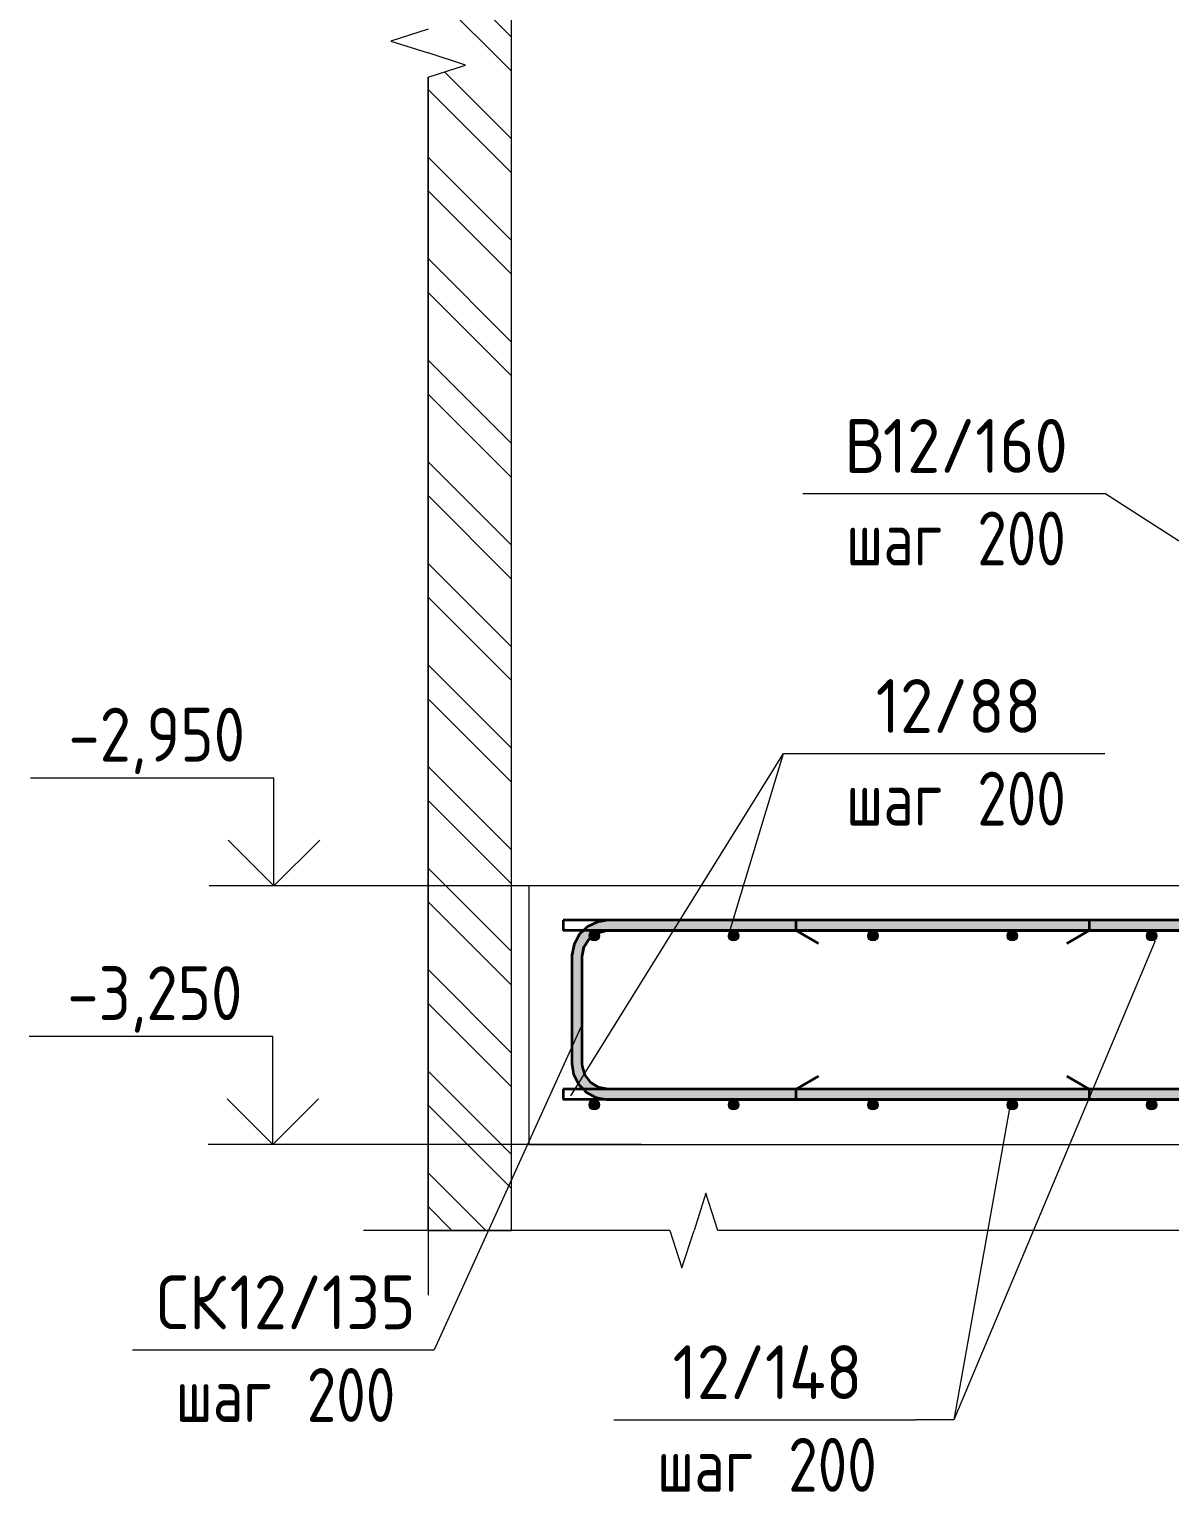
# Model space of a CAD drawing. Header units: millimetres. Extents: x 27196 to 80378, y -5588 to 34882.
# Drawn here: x 75581 to 76903, y -3653 to -1956 of the extents above; entities that cross this region are included whole.
import ezdxf

# ---------------------------------------------------------------- set-up
doc = ezdxf.new("R2010")
doc.units = ezdxf.units.MM
for name, color, linetype, lineweight in [('AA_Linii', 7, 'Continuous', 9), ('AA_Oformlenie', 7, 'Continuous', 9), ('AA_Vinoska', 7, 'Continuous', 9), ('AA_Visotnaya otmetka', 7, 'Continuous', 9), ('AF_Stena_Опалубка', 253, 'Continuous', 18), ('KR_Armatura', 7, 'Continuous', 20), ('KR_Armatura_Tonkie', 7, 'Continuous', 20), ('KR_Fundament', 7, 'Continuous', 18)]:
    doc.layers.add(name, color=color, linetype=linetype, lineweight=lineweight)
doc.styles.add('ISOCPEUR_10', font='isocpeur.ttf', dxfattribs={"width": 0.9, "height": 62.5})
doc.styles.add('ISOCPEUR_11', font='isocpeur.ttf', dxfattribs={"width": 0.8, "height": 62.5})
doc.styles.add('ISOCPEUR_12', font='isocpeur.ttf', dxfattribs={"width": 0.85, "height": 62.5})

# ---------------------------------------------------------------- blocks, each defined once
blk = doc.blocks.new('350_Стержень П торец СК-СГ _НесАрм_РабПлоск_ - 350_Стержень П торец СК-СГ _НесАрм_РабПлоск_-4078482-2-2 Армирование')
at = {"layer": 'KR_Armatura_Tonkie', "lineweight": 35}
for p, q in [((32607, -2990), (32115, -2990)), ((32115, -3002), (32607, -3002)), ((32115, -3002), (32141, -3017)), ((32673, -2990), (32619, -2990)), ((32619, -3002), (32673, -3002)), ((32673, -3002), (32682.5, -3003.7)), ((32685, -3004.8), (32691.5, -3008.7)), ((32693.4, -3010.1), (32699.3, -3017.7)), ((32700, -3019.5), (32702.3, -3027)), ((32703, -3032), (32703, -3156)), ((32703, -3156), (32701.3, -3165.5)), ((32115, -3186), (32141, -3171)), ((32700.2, -3168), (32696.3, -3174.5)), ((32619.7, -3186), (32115, -3186)), ((32673, -3186), (32649, -3186)), ((32685.5, -3183), (32678, -3185.3)), ((32694.9, -3176.4), (32687.3, -3182.3)), ((32115, -3198), (32673, -3198))]:
    blk.add_line(p, q, dxfattribs=at)
at = {"layer": 'KR_Armatura_Tonkie', "lineweight": 35, "flags": 128}
for points in [[(32677.4, -2990.6), (32674.5, -2990), (32673, -2990)], [(32689.7, -2993.9), (32687.1, -2992.5), (32685.6, -2992.2)], [(32700.1, -3000.3), (32698.4, -2998.6), (32696.4, -2997.5)], [(32708.1, -3009.3), (32707.3, -3007.8), (32705.3, -3005.7)]]:
    blk.add_lwpolyline(points, dxfattribs=at)
blk = doc.blocks.new('350_Стержень П торец СК-СГ _НесАрм_РабПлоск_ - 350_Стержень П торец СК-СГ _НесАрм_РабПлоск_-V10-2-2 Армирование')
at = {"layer": 'KR_Armatura_Tonkie', "lineweight": 35}
for points in [[(32353.8, -3002), (32673, -3001.8), (32673, -2990), (32115, -2990.2), (32115, -3002), (32341.5, -3002)], [(32709, -3032), (32715, -3032), (32713.6, -3021.1), (32709.4, -3011), (32702.3, -3002), (32694, -2995.6), (32683.9, -2991.4), (32673, -2990.2), (32673, -3002), (32680.8, -3003), (32688.2, -3006.1), (32694.2, -3010.8), (32699.1, -3017.3), (32702, -3024.3), (32703.2, -3032), (32707.4, -3032)], [(32709, -3156), (32715, -3156), (32714.8, -3032), (32703, -3032), (32703.2, -3156), (32707.4, -3156)], [(32673, -3198), (32683.9, -3196.6), (32694.3, -3192.2), (32702.7, -3185.7), (32709.5, -3176.8), (32713.6, -3166.9), (32714.8, -3156), (32703, -3156), (32702, -3163.8), (32698.9, -3171.2), (32694.2, -3177.2), (32687.7, -3182.1), (32680.7, -3185), (32673, -3186.2), (32673, -3197.8)], [(32243.4, -3198), (32673, -3197.8), (32673, -3186), (32115, -3186.2), (32115, -3198), (32218.8, -3198)]]:
    blk.add_hatch(color=256, dxfattribs=at).paths.add_polyline_path(points)
for p, q in [((32673, -2990), (32115, -2990)), ((32115, -3002), (32115, -2990)), ((32115, -3002), (32673, -3002)), ((32115, -3002), (32141, -3017)), ((32703, -3032), (32703, -3156)), ((32715, -3156), (32715, -3032)), ((32115, -3186), (32141, -3171)), ((32673, -3186), (32115, -3186)), ((32115, -3198), (32115, -3186)), ((32115, -3198), (32673, -3198))]:
    blk.add_line(p, q, dxfattribs=at)
at = {"layer": 'KR_Armatura_Tonkie', "lineweight": 35, "flags": 128}
for points in [[(32701.7, -3002), (32698.4, -2998.6), (32687.1, -2992.5), (32674.5, -2990), (32673, -2990)], [(32673, -3002), (32683.7, -3004), (32692.9, -3009.6), (32699.6, -3018.1), (32702.8, -3028.5), (32703, -3032)], [(32715, -3032), (32713, -3019.3), (32707.3, -3007.8), (32701.7, -3002)], [(32703, -3156), (32701, -3166.7), (32695.4, -3175.9), (32686.9, -3182.6), (32676.5, -3185.8), (32673, -3186)], [(32701.7, -3186), (32706.4, -3181.4), (32712.5, -3170.1), (32715, -3157.5), (32715, -3156)], [(32673, -3198), (32685.7, -3196), (32697.2, -3190.3), (32701.7, -3186)]]:
    blk.add_lwpolyline(points, dxfattribs=at)
blk = doc.blocks.new('350_Стержень П торец СК-СГ _НесАрм_РабПлоск_ - 350_Стержень П торец СК-СГ _НесАрм_РабПлоск_-4075653-2-2 Армирование')
at = {"layer": 'KR_Armatura_Tonkie', "lineweight": 35}
for p, q in [((31884.5, -3005), (31892, -3002.7)), ((32455, -2990), (31897, -2990)), ((31897, -3002), (32455, -3002)), ((32455, -3002), (32429, -3017)), ((31869.8, -3020), (31873.7, -3013.5)), ((31875.4, -3011.5), (31882.7, -3005.7)), ((31855, -3032), (31855, -3156)), ((31867, -3032), (31868.7, -3022.5)), ((31867, -3156), (31867, -3032)), ((31870, -3168.5), (31867.7, -3161)), ((31876.6, -3177.9), (31870.7, -3170.3)), ((32455, -3186), (32429, -3171)), ((31885, -3183.2), (31878.5, -3179.3)), ((31897, -3186), (31887.6, -3184.3)), ((32455, -3186), (31897, -3186)), ((31897, -3198), (32455, -3198))]:
    blk.add_line(p, q, dxfattribs=at)
at = {"layer": 'KR_Armatura_Tonkie', "lineweight": 35, "flags": 128}
for points in [[(31874.3, -2996.9), (31872.8, -2997.7), (31870.7, -2999.7)], [(31885.2, -2991.8), (31884.3, -2992), (31881.6, -2993.3)], [(31858.9, -3015.3), (31857.5, -3017.9), (31857.2, -3019.4)], [(31865.3, -3004.9), (31863.6, -3006.6), (31862.5, -3008.6)], [(31855.6, -3027.6), (31855, -3030.5), (31855, -3032)], [(31856.8, -3167.9), (31857, -3168.7), (31858.3, -3171.4)], [(31861.9, -3178.7), (31862.7, -3180.2), (31864.7, -3182.3)], [(31869.9, -3187.7), (31871.6, -3189.4), (31873.6, -3190.5)], [(31880.3, -3194.1), (31882.9, -3195.5), (31884.4, -3195.8)], [(31892.6, -3197.4), (31895.5, -3198), (31897, -3198)]]:
    blk.add_lwpolyline(points, dxfattribs=at)
blk = doc.blocks.new('350_Стержень П торец СК-СГ _НесАрм_РабПлоск_ - 350_Стержень П торец СК-СГ _НесАрм_РабПлоск_-V11-2-2 Армирование')
at = {"layer": 'KR_Armatura_Tonkie', "lineweight": 35}
for points in [[(31855, -3032), (31867, -3032), (31868, -3024.2), (31871.3, -3016.6), (31875.8, -3010.8), (31882, -3006), (31890.2, -3002.9), (31897, -3001.8), (31897, -2990), (31886.1, -2991.4), (31875.4, -2996.1), (31867.3, -3002.3), (31860.6, -3011), (31856.4, -3021.1), (31855.4, -3028.7)], [(32243.4, -3002), (32455, -3001.8), (32455, -2990), (31897, -2990.2), (31897, -3002), (32231.1, -3002)], [(31861, -3156), (31867, -3156), (31866.8, -3032), (31855, -3032), (31855.2, -3156), (31859.4, -3156)], [(31897, -3198), (31897, -3186), (31889.2, -3185), (31881.6, -3181.7), (31875.4, -3176.7), (31871, -3171), (31868, -3163.8), (31866.8, -3156), (31855, -3156), (31856.9, -3167.9), (31860.6, -3177), (31867.7, -3186), (31876, -3192.4), (31886.1, -3196.6), (31890.9, -3197.2)], [(32415.1, -3198), (32455, -3197.8), (32455, -3186), (31897, -3186.2), (31897, -3198), (32390.6, -3198)]]:
    blk.add_hatch(color=256, dxfattribs=at).paths.add_polyline_path(points)
for p, q in [((32455, -2990), (31897, -2990)), ((31897, -3002), (32455, -3002)), ((32455, -3002), (32429, -3017)), ((32455, -2990), (32455, -3002)), ((31855, -3032), (31855, -3156)), ((31867, -3156), (31867, -3032)), ((32455, -3186), (32429, -3171)), ((32455, -3186), (31897, -3186)), ((32455, -3186), (32455, -3198)), ((31897, -3198), (32455, -3198))]:
    blk.add_line(p, q, dxfattribs=at)
at = {"layer": 'KR_Armatura_Tonkie', "lineweight": 35, "flags": 128}
for points in [[(31868.3, -3002), (31863.6, -3006.6), (31857.5, -3017.9), (31855, -3030.5), (31855, -3032)], [(31867, -3032), (31869, -3021.3), (31874.6, -3012.1), (31883.1, -3005.4), (31893.5, -3002.2), (31897, -3002)], [(31897, -2990), (31884.3, -2992), (31872.8, -2997.7), (31868.3, -3002)], [(31855, -3156), (31857, -3168.7), (31862.7, -3180.2), (31868.3, -3186)], [(31897, -3186), (31886.3, -3184), (31877.1, -3178.4), (31870.4, -3169.9), (31867.2, -3159.5), (31867, -3156)], [(31868.3, -3186), (31871.6, -3189.4), (31882.9, -3195.5), (31895.5, -3198), (31897, -3198)]]:
    blk.add_lwpolyline(points, dxfattribs=at)
blk = doc.blocks.new('011_Прямоугольник обрыва _ЭлУзла_ - 011_Прямоугольник обрыва _ЭлУзла_-4151042-2-2 Армирование')
at = {"layer": 'AA_Oformlenie'}
for p, q in [((31688.2, -3350), (31688.2, -2011.7)), ((31968.5, -3350), (31688.2, -3350)), ((32585.3, -3350), (32024.1, -3350))]:
    blk.add_line(p, q, dxfattribs=at)
blk = doc.blocks.new('Высотные отметки - Стрелка вверх-400292-2-2 Армирование')
at = {"layer": 'AA_Vinoska'}
for p, q in [((31509.4, -2825), (31226.9, -2825)), ((31509.4, -2950), (31509.4, -2825)), ((31509.4, -2950), (31456.4, -2897)), ((31509.4, -2950), (31562.5, -2897)), ((31584.4, -2950), (31434.4, -2950))]:
    blk.add_line(p, q, dxfattribs=at)
blk = doc.blocks.new('042_М_Арматуры - Диам длина поз _ Комментарий-3662934-2-2 Армирование')
at = {"layer": 'AA_Vinoska'}
blk.add_line((32267.4, 1587), (32617.4, 1587), dxfattribs=at)

msp = doc.modelspace()

# ---------------------------------------------------------------- hatches: boundary and pattern name
at = {"layer": 'AA_Oformlenie'}
h = msp.add_hatch(dxfattribs=at)
h.set_pattern_fill('FP_10', color=250, style=0, pattern_type=2)
h.set_pattern_definition([(135, (77789.02, 825), (-58.9331, -58.9331), []), (135, (77828.31, 825), (-58.9331, -58.9331), [])])
h.paths.add_polyline_path([(76139.8819, -3350), (76139.8819, 2115.9645), (76043.0862, 2115.9645), (76043.0862, 776.9734), (76063.1639, 776.9734), (76063.1639, 749.4734), (76043.0862, 749.4734), (76086.4113, 735.3962), (76043.0862, 721.319), (76043.0862, -1956.0089), (76063.1639, -1956.0089), (76063.1639, -1983.5089), (76043.0862, -1983.5089), (76086.4113, -1997.586), (76043.0862, -2011.6632), (76043.0862, -3350), (76083.0522, -3350)])
at = {"layer": 'KR_Armatura'}
h = msp.add_hatch(color=256, dxfattribs=at)
edge = h.paths.add_edge_path()
edge.add_arc((76235.8819, -3008), 6, 0, 360)
for points in [[(76232.8819, -3013.1962), (76238.8819, -3013.1962), (76241.8819, -3008), (76238.8819, -3002.8038), (76232.8819, -3002.8038), (76229.8819, -3008), (76230.2479, -3008.634)], [(76400.4819, -3013.1962), (76403.4819, -3008), (76400.4819, -3002.8038), (76394.4819, -3002.8038), (76391.4819, -3008), (76394.4819, -3013.1962)], [(76562.0819, -3013.1962), (76565.0819, -3008), (76562.0819, -3002.8038), (76556.0819, -3002.8038), (76553.0819, -3008), (76556.0819, -3013.1962)], [(76723.6819, -3013.1962), (76726.6819, -3008), (76723.6819, -3002.8038), (76717.6819, -3002.8038), (76714.6819, -3008), (76717.6819, -3013.1962)], [(76885.2819, -3013.1962), (76888.2819, -3008), (76885.2819, -3002.8038), (76879.2819, -3002.8038), (76876.2819, -3008), (76879.2819, -3013.1962)], [(76238.8819, -3209.1962), (76241.8819, -3204), (76238.8819, -3198.8038), (76232.8819, -3198.8038), (76229.8819, -3204), (76232.8819, -3209.1962)], [(76394.4819, -3209.1962), (76400.4819, -3209.1962), (76403.4819, -3204), (76400.4819, -3198.8038), (76394.4819, -3198.8038), (76391.4819, -3204)], [(76556.0819, -3209.1962), (76562.0819, -3209.1962), (76565.0819, -3204), (76562.0819, -3198.8038), (76556.0819, -3198.8038), (76553.0819, -3204)], [(76720.9003, -3209.1962), (76723.6819, -3209.1962), (76726.6819, -3204), (76723.6819, -3198.8038), (76717.6819, -3198.8038), (76714.6819, -3204), (76717.6819, -3209.1962)], [(76879.2819, -3209.1962), (76885.2819, -3209.1962), (76888.2819, -3204), (76885.2819, -3198.8038), (76879.2819, -3198.8038), (76876.2819, -3204)]]:
    msp.add_hatch(color=256, dxfattribs=at).paths.add_polyline_path(points)
h = msp.add_hatch(color=256, dxfattribs=at)
edge = h.paths.add_edge_path()
edge.add_arc((76397.4819, -3008), 6, 0, 360)
h = msp.add_hatch(color=256, dxfattribs=at)
edge = h.paths.add_edge_path()
edge.add_arc((76559.0819, -3008), 6, 0, 360)
h = msp.add_hatch(color=256, dxfattribs=at)
edge = h.paths.add_edge_path()
edge.add_arc((76720.6819, -3008), 6, 0, 360)
h = msp.add_hatch(color=256, dxfattribs=at)
edge = h.paths.add_edge_path()
edge.add_arc((76882.2819, -3008), 6, 0, 360)
h = msp.add_hatch(color=256, dxfattribs=at)
edge = h.paths.add_edge_path()
edge.add_arc((76235.8819, -3204), 6, 0, 360)
h = msp.add_hatch(color=256, dxfattribs=at)
edge = h.paths.add_edge_path()
edge.add_arc((76397.4819, -3204), 6, 0, 360)
h = msp.add_hatch(color=256, dxfattribs=at)
edge = h.paths.add_edge_path()
edge.add_arc((76559.0819, -3204), 6, 0, 360)
h = msp.add_hatch(color=256, dxfattribs=at)
edge = h.paths.add_edge_path()
edge.add_arc((76720.6819, -3204), 6, 0, 360)
h = msp.add_hatch(color=256, dxfattribs=at)
edge = h.paths.add_edge_path()
edge.add_arc((76882.2819, -3204), 6, 0, 360)

# ---------------------------------------------------------------- linework, layer by layer
at = {"layer": 'AA_Linii'}
for p, q in [((76139.8819, -3350), (76139.8819, 2115.9645)), ((76043.0862, -2011.6632), (76043.0862, -3350)), ((76043.0862, -3350), (76139.8819, -3350))]:
    msp.add_line(p, q, dxfattribs=at)
at = {"layer": 'AA_Vinoska'}
for p, q in [((76043.0862, -1956.0089), (75999.7849, -1969.7589)), ((75999.7849, -1969.7589), (76043.0862, -1983.5089)), ((76086.4113, -1997.586), (76043.0862, -1983.5089)), ((76043.0862, -2011.6632), (76086.4113, -1997.586)), ((76966.899, -2584.3794), (76827.8432, -2494.6094)), ((76208.8411, -3193.6659), (76455.2168, -2796.4479)), ((76391.1089, -3008.8841), (76455.2168, -2796.4479)), ((76455.2168, -2796.4479), (76477.8432, -2796.4479)), ((76455.2168, -2796.4479), (76477.8432, -2796.4479)), ((76886.3744, -3013.9122), (76652.8432, -3569.5146)), ((76220.1239, -3113.8831), (76050.1207, -3488.4355)), ((76717.9338, -3206.2361), (76652.8432, -3569.5146)), ((76365.2681, -3306.6987), (76351.5181, -3350)), ((76379.0181, -3350), (76365.2681, -3306.6987)), ((76043.0862, -3350), (75968.0862, -3350)), ((76043.0862, -3350), (76043.0862, -3425)), ((76323.3637, -3350), (76337.4409, -3393.3251)), ((76337.4409, -3393.3251), (76351.5181, -3350)), ((76652.8432, -3569.5146), (76608.5732, -3569.5146)), ((76652.8432, -3569.5146), (76608.5732, -3569.5146))]:
    msp.add_line(p, q, dxfattribs=at)
at = {"layer": 'AA_Visotnaya otmetka'}
for p, q in [((76534.5088, -2950), (75864.3083, -2950)), ((76534.5088, -2950), (76534.5088, -2950)), ((76290.4282, -3250), (75863.0167, -3250)), ((76290.4282, -3250), (76290.4282, -3250))]:
    msp.add_line(p, q, dxfattribs=at)
at = {"layer": 'AF_Stena_Опалубка', "lineweight": 20}
msp.add_line((76139.8819, -3350), (76139.8819, 2115.9645), dxfattribs=at)
at = {"layer": 'KR_Armatura'}
for p, q in [((76232.8819, -3002.8038), (76229.8819, -3008)), ((76238.8819, -3002.8038), (76232.8819, -3002.8038)), ((76241.8819, -3008), (76238.8819, -3002.8038)), ((76394.4819, -3002.8038), (76391.4819, -3008)), ((76400.4819, -3002.8038), (76394.4819, -3002.8038)), ((76403.4819, -3008), (76400.4819, -3002.8038)), ((76556.0819, -3002.8038), (76553.0819, -3008)), ((76562.0819, -3002.8038), (76556.0819, -3002.8038)), ((76565.0819, -3008), (76562.0819, -3002.8038)), ((76717.6819, -3002.8038), (76714.6819, -3008)), ((76723.6819, -3002.8038), (76717.6819, -3002.8038)), ((76726.6819, -3008), (76723.6819, -3002.8038)), ((76879.2819, -3002.8038), (76876.2819, -3008)), ((76885.2819, -3002.8038), (76879.2819, -3002.8038)), ((76888.2819, -3008), (76885.2819, -3002.8038)), ((76229.8819, -3008), (76230.2479, -3008.634)), ((76230.2479, -3008.634), (76232.8819, -3013.1962)), ((76232.8819, -3013.1962), (76238.8819, -3013.1962)), ((76238.8819, -3013.1962), (76241.8819, -3008)), ((76391.4819, -3008), (76394.4819, -3013.1962)), ((76394.4819, -3013.1962), (76400.4819, -3013.1962)), ((76400.4819, -3013.1962), (76403.4819, -3008)), ((76553.0819, -3008), (76556.0819, -3013.1962)), ((76556.0819, -3013.1962), (76562.0819, -3013.1962)), ((76562.0819, -3013.1962), (76565.0819, -3008)), ((76714.6819, -3008), (76717.6819, -3013.1962)), ((76717.6819, -3013.1962), (76723.6819, -3013.1962)), ((76723.6819, -3013.1962), (76726.6819, -3008)), ((76876.2819, -3008), (76879.2819, -3013.1962)), ((76879.2819, -3013.1962), (76885.2819, -3013.1962)), ((76885.2819, -3013.1962), (76888.2819, -3008)), ((76232.8819, -3198.8038), (76229.8819, -3204)), ((76229.8819, -3204), (76232.8819, -3209.1962)), ((76238.8819, -3198.8038), (76232.8819, -3198.8038)), ((76241.8819, -3204), (76238.8819, -3198.8038)), ((76238.8819, -3209.1962), (76241.8819, -3204)), ((76394.4819, -3198.8038), (76391.4819, -3204)), ((76391.4819, -3204), (76394.4819, -3209.1962)), ((76400.4819, -3198.8038), (76394.4819, -3198.8038)), ((76403.4819, -3204), (76400.4819, -3198.8038)), ((76400.4819, -3209.1962), (76403.4819, -3204)), ((76556.0819, -3198.8038), (76553.0819, -3204)), ((76553.0819, -3204), (76556.0819, -3209.1962)), ((76562.0819, -3198.8038), (76556.0819, -3198.8038)), ((76565.0819, -3204), (76562.0819, -3198.8038)), ((76562.0819, -3209.1962), (76565.0819, -3204)), ((76717.6819, -3198.8038), (76714.6819, -3204)), ((76714.6819, -3204), (76717.6819, -3209.1962)), ((76723.6819, -3198.8038), (76717.6819, -3198.8038)), ((76726.6819, -3204), (76723.6819, -3198.8038)), ((76723.6819, -3209.1962), (76726.6819, -3204)), ((76879.2819, -3198.8038), (76876.2819, -3204)), ((76876.2819, -3204), (76879.2819, -3209.1962)), ((76885.2819, -3198.8038), (76879.2819, -3198.8038)), ((76888.2819, -3204), (76885.2819, -3198.8038)), ((76885.2819, -3209.1962), (76888.2819, -3204)), ((76232.8819, -3209.1962), (76238.8819, -3209.1962)), ((76394.4819, -3209.1962), (76400.4819, -3209.1962)), ((76556.0819, -3209.1962), (76562.0819, -3209.1962)), ((76717.6819, -3209.1962), (76720.9003, -3209.1962)), ((76720.9003, -3209.1962), (76723.6819, -3209.1962)), ((76879.2819, -3209.1962), (76885.2819, -3209.1962))]:
    msp.add_line(p, q, dxfattribs=at)
for centre in [(76235.8819, -3008), (76397.4819, -3008), (76559.0819, -3008), (76720.6819, -3008), (76882.2819, -3008), (76235.8819, -3204), (76397.4819, -3204), (76559.0819, -3204), (76720.6819, -3204), (76882.2819, -3204)]:
    msp.add_circle(centre, 6, dxfattribs=at)
at = {"layer": 'KR_Armatura_Tonkie', "lineweight": 35}
for p, q in [((77079.8819, -2990), (76199.8819, -2990)), ((76199.8819, -2990), (76199.8819, -3002)), ((77079.8819, -3002), (76199.8819, -3002)), ((77079.8819, -3186), (76199.8819, -3186)), ((76199.8819, -3186), (76199.8819, -3198)), ((77079.8819, -3198), (76199.8819, -3198))]:
    msp.add_line(p, q, dxfattribs=at)
at = {"layer": 'KR_Fundament', "lineweight": 20}
for p, q in [((77119.8819, -2950), (76159.8819, -2950)), ((76159.8819, -2950), (76159.8819, -3250)), ((76159.8819, -3250), (77119.8819, -3250))]:
    msp.add_line(p, q, dxfattribs=at)

# ---------------------------------------------------------------- block references
at = {"layer": 'AA_Oformlenie'}
msp.add_blockref('011_Прямоугольник обрыва _ЭлУзла_ - 011_Прямоугольник обрыва _ЭлУзла_-4151042-2-2 Армирование', (44354.8819, 0), dxfattribs=at)
at = {"layer": 'AA_Vinoska'}
for name, p in [('042_М_Арматуры - Диам длина поз _ Комментарий-3662934-2-2 Армирование', (44210.4271, -4081.6233)), ('042_М_Арматуры - Диам длина поз _ Комментарий-3662934-2-2 Армирование', (44210.4271, -4383.4619)), ('042_М_Арматуры - Диам длина поз _ Комментарий-3662934-2-2 Армирование', (44210.4271, -4383.4619)), ('Высотные отметки - Стрелка вверх-400292-2-2 Армирование', (44354.8819, 0)), ('042_М_Арматуры - Диам длина поз _ Комментарий-3662934-2-2 Армирование', (43432.7046, -5075.4495)), ('042_М_Арматуры - Диам длина поз _ Комментарий-3662934-2-2 Армирование', (43991.157, -5156.5285)), ('042_М_Арматуры - Диам длина поз _ Комментарий-3662934-2-2 Армирование', (43991.157, -5156.5285))]:
    msp.add_blockref(name, p, dxfattribs=at)
at = {"layer": 'AA_Visotnaya otmetka'}
msp.add_blockref('Высотные отметки - Стрелка вверх-400292-2-2 Армирование', (44353.5903, -300), dxfattribs=at)
at = {"layer": 'KR_Armatura_Tonkie', "lineweight": 35}
for name in ['350_Стержень П торец СК-СГ _НесАрм_РабПлоск_ - 350_Стержень П торец СК-СГ _НесАрм_РабПлоск_-4075653-2-2 Армирование', '350_Стержень П торец СК-СГ _НесАрм_РабПлоск_ - 350_Стержень П торец СК-СГ _НесАрм_РабПлоск_-V11-2-2 Армирование', '350_Стержень П торец СК-СГ _НесАрм_РабПлоск_ - 350_Стержень П торец СК-СГ _НесАрм_РабПлоск_-4078482-2-2 Армирование', '350_Стержень П торец СК-СГ _НесАрм_РабПлоск_ - 350_Стержень П торец СК-СГ _НесАрм_РабПлоск_-V10-2-2 Армирование']:
    msp.add_blockref(name, (44354.8819, 0), dxfattribs=at)

# ---------------------------------------------------------------- texts
at = {"layer": 'AA_Vinoska', "char_height": 62.5, "attachment_point": 1}
for s, insert, width, style in [('\\fISOCPEUR|b0|i0|c204|p34|;\\W.9;В', (76525.8467, -2408.2568), 54.113906, 'ISOCPEUR_10'), ('12/160', (76570.4951, -2408.2568), 263.354344, 'ISOCPEUR_10'), (' 200', (76648.2696, -2515.7331), 166.751, 'ISOCPEUR_11'), ('шаг', (76527.8842, -2515.7331), 145.907125, 'ISOCPEUR_11'), ('12/88', (76562.2967, -2710.0953), 229.082203, 'ISOCPEUR_10'), ('12/88', (76562.2967, -2710.0953), 229.082203, 'ISOCPEUR_10'), (' 200', (76648.2696, -2817.5716), 166.751, 'ISOCPEUR_11'), (' 200', (76648.2696, -2817.5716), 166.751, 'ISOCPEUR_11'), ('шаг', (76527.8842, -2817.5716), 145.907125, 'ISOCPEUR_11'), ('шаг', (76527.8842, -2817.5716), 145.907125, 'ISOCPEUR_11'), ('СК', (75727.9867, -3402.0829), 102.816422, 'ISOCPEUR_10'), ('12/135', (75812.8188, -3402.0829), 263.354344, 'ISOCPEUR_10'), ('12/148', (76326.7142, -3483.162), 268.765734, 'ISOCPEUR_10'), ('12/148', (76326.7142, -3483.162), 268.765734, 'ISOCPEUR_10'), (' 200', (75870.5472, -3509.5592), 166.751, 'ISOCPEUR_11'), ('шаг', (75750.1617, -3509.5592), 145.907125, 'ISOCPEUR_11'), (' 200', (76428.9996, -3590.6383), 166.751, 'ISOCPEUR_11'), ('шаг', (76308.6142, -3590.6383), 145.907125, 'ISOCPEUR_11')]:
    msp.add_mtext(s, dxfattribs=dict(at, insert=insert, width=width, style=style))
at = {"layer": 'AA_Visotnaya otmetka', "char_height": 62.5, "width": 242.007515, "attachment_point": 1, "line_spacing_factor": 1.149209, "style": 'ISOCPEUR_12'}
for s, insert in [('-2,950', (75625.9718, -2743.3465)), ('-3,250', (75624.6802, -3043.3465))]:
    msp.add_mtext(s, dxfattribs=dict(at, insert=insert))

doc.saveas('drawing.dxf')
